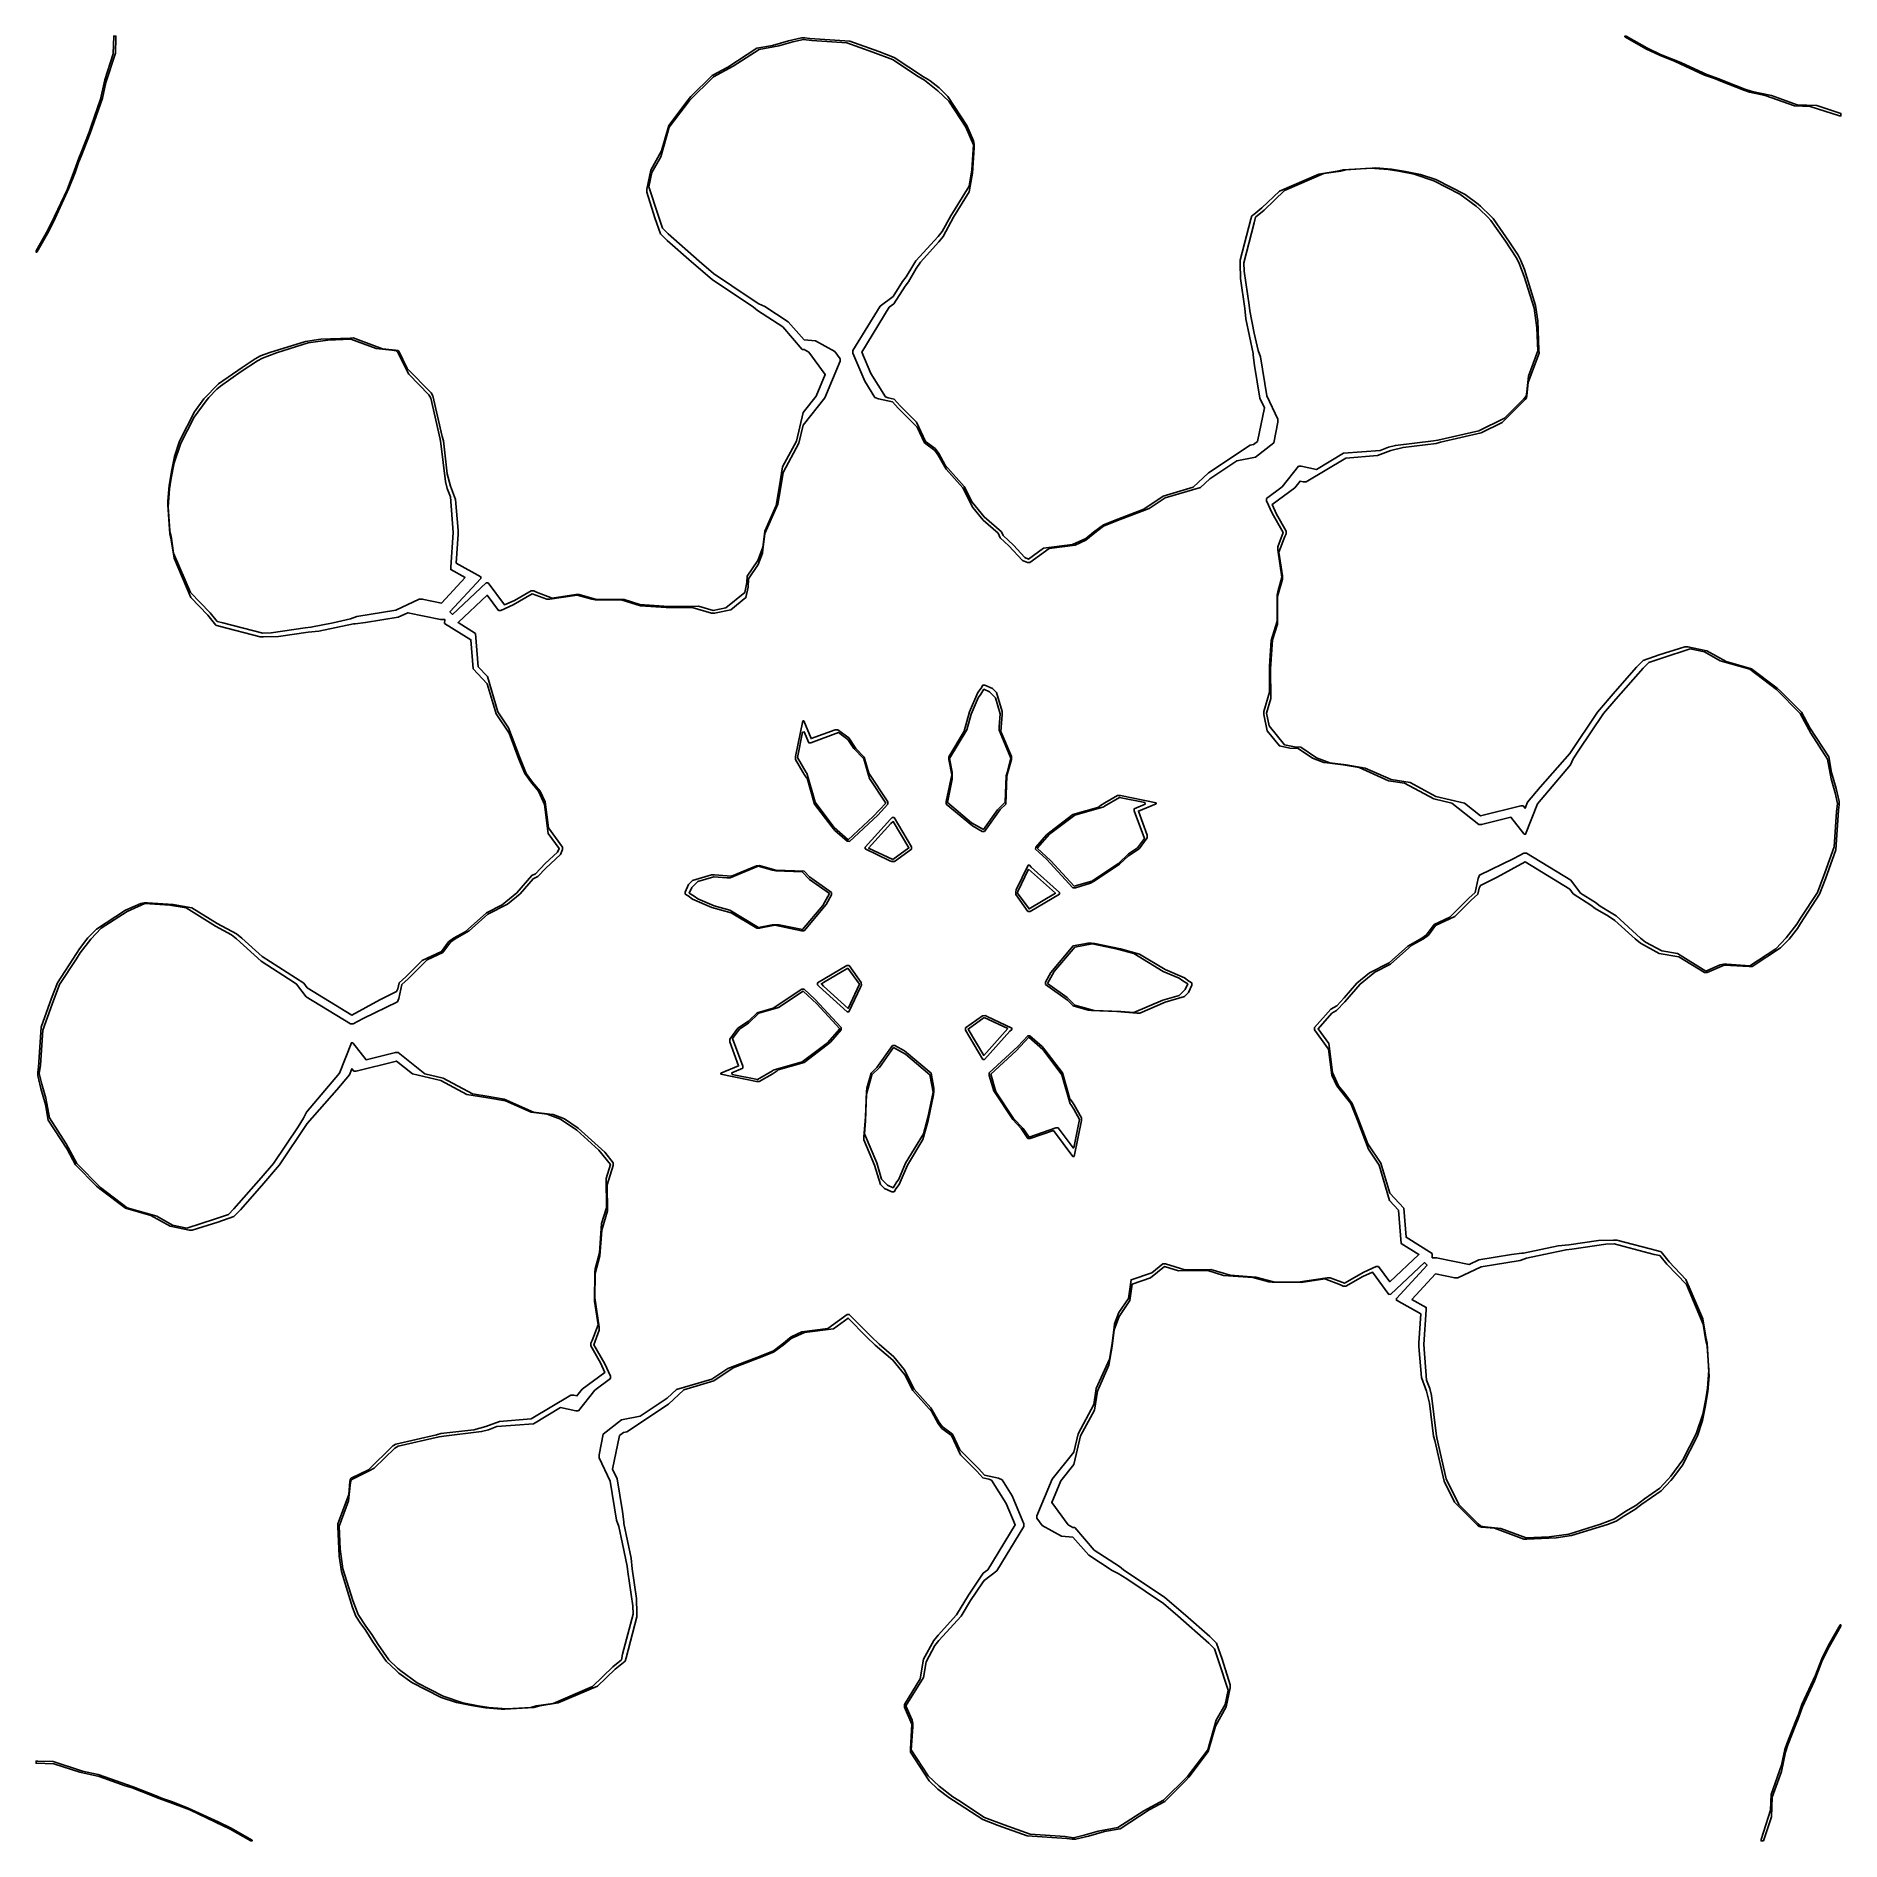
# Model space of a CAD drawing. Extents: x 65 to 85, y 65 to 85.
import ezdxf

# ---------------------------------------------------------------- set-up
doc = ezdxf.new("R2010")
doc.units = 0

msp = doc.modelspace()

# ---------------------------------------------------------------- linework, layer by layer
for points in [[(65.008, 82.605), (65.127, 82.812), (65.145, 82.845), (65.211, 82.983), (65.365, 83.313), (65.433, 83.487), (65.47, 83.598), (65.501, 83.669), (65.6, 83.923), (65.621, 83.987), (65.735, 84.311), (65.774, 84.485), (65.88, 84.809), (65.885, 84.98), (65.885, 84.999), (65.862, 84.999), (65.855, 84.801), (65.761, 84.514), (65.714, 84.299), (65.613, 84.013), (65.588, 83.934), (65.499, 83.71), (65.473, 83.648), (65.428, 83.513), (65.344, 83.297), (65.205, 83), (65.132, 82.847), (65.001, 82.621), (65.001, 82.605), (65.008, 82.605)], [(82.988, 84.786), (83.163, 84.718), (83.488, 84.566), (83.598, 84.529), (83.669, 84.499), (83.923, 84.399), (83.985, 84.379), (84.161, 84.34), (84.484, 84.227), (84.659, 84.22), (84.983, 84.114), (84.999, 84.114), (84.999, 84.143), (84.731, 84.23), (84.516, 84.238), (84.229, 84.339), (84.015, 84.386), (83.934, 84.412), (83.71, 84.5), (83.648, 84.526), (83.512, 84.572), (83.227, 84.706), (83, 84.795), (82.847, 84.868), (82.621, 84.999), (82.605, 84.999), (82.605, 84.992), (82.812, 84.872), (82.845, 84.855), (82.988, 84.786)], [(65.105, 73.16), (65.135, 72.988), (65.344, 72.666), (65.437, 72.493), (65.669, 72.257), (65.708, 72.226), (65.99, 72.013), (66.274, 71.932), (66.488, 71.811), (66.697, 71.767), (66.732, 71.767), (67.013, 71.857), (67.192, 71.92), (67.266, 71.994), (67.504, 72.264), (67.698, 72.493), (68.003, 72.949), (68.335, 73.325), (68.475, 73.491), (68.501, 73.556), (68.501, 73.556), (68.52, 73.531), (68.548, 73.531), (68.994, 73.641), (69.173, 73.499), (69.487, 73.425), (69.772, 73.272), (69.983, 73.24), (70.201, 73.202), (70.486, 73.075), (70.665, 73.054), (70.812, 72.999), (70.993, 72.877), (71.236, 72.655), (71.364, 72.496), (71.317, 72.342), (71.32, 72.015), (71.267, 71.841), (71.244, 71.517), (71.197, 71.341), (71.192, 71.303), (71.19, 70.981), (71.228, 70.721), (71.163, 70.546), (71.148, 70.515), (71.148, 70.485), (71.254, 70.3), (71.303, 70.192), (71.051, 70.005), (70.994, 69.932), (70.959, 69.94), (70.927, 69.94), (70.487, 69.677), (70.134, 69.649), (69.986, 69.593), (69.853, 69.557), (69.484, 69.514), (69.436, 69.5), (68.987, 69.396), (68.952, 69.378), (68.683, 69.113), (68.493, 69.02), (68.484, 69.01), (68.479, 68.984), (68.465, 68.84), (68.346, 68.516), (68.346, 68.48), (68.359, 68.157), (68.384, 67.985), (68.506, 67.589), (68.545, 67.49), (68.6, 67.407), (68.646, 67.343), (68.732, 67.205), (68.88, 66.994), (68.994, 66.885), (69.022, 66.861), (69.166, 66.757), (69.488, 66.59), (69.66, 66.533), (69.826, 66.501), (69.982, 66.474), (70.156, 66.462), (70.194, 66.462), (70.517, 66.481), (70.581, 66.498), (70.786, 66.531), (71.223, 66.717), (71.417, 66.904), (71.527, 66.993), (71.541, 67.03), (71.658, 67.483), (71.658, 67.52), (71.653, 67.687), (71.605, 68.017), (71.593, 68.133), (71.514, 68.518), (71.514, 68.537), (71.499, 68.65), (71.439, 69.014), (71.389, 69.12), (71.465, 69.492), (71.511, 69.527), (71.546, 69.534), (72.007, 69.841), (72.178, 69.999), (72.511, 70.097), (72.725, 70.242), (73.012, 70.352), (73.17, 70.415), (73.28, 70.495), (73.367, 70.568), (73.514, 70.634), (73.837, 70.675), (73.999, 70.794), (74.202, 70.588), (74.299, 70.495), (74.495, 70.328), (74.627, 70.166), (74.717, 69.992), (74.926, 69.754), (74.998, 69.626), (75.038, 69.571), (75.143, 69.494), (75.245, 69.277), (75.424, 69.097), (75.491, 69.024), (75.557, 69.01), (75.587, 68.997), (75.748, 68.739), (75.849, 68.502), (75.545, 68.006), (75.495, 67.967), (75.333, 67.724), (75.2, 67.507), (74.996, 67.282), (74.948, 67.223), (74.834, 67.013), (74.797, 66.797), (74.622, 66.514), (74.622, 66.484), (74.705, 66.293), (74.689, 66.019), (74.689, 65.986), (74.896, 65.668), (74.994, 65.576), (75.113, 65.482), (75.166, 65.45), (75.49, 65.239), (75.662, 65.172), (75.984, 65.056), (76.423, 65.026), (76.481, 65.019), (76.518, 65.019), (76.662, 65.053), (76.84, 65.105), (77.012, 65.135), (77.334, 65.344), (77.507, 65.437), (77.742, 65.669), (77.773, 65.708), (77.987, 65.991), (78.068, 66.274), (78.189, 66.488), (78.233, 66.697), (78.233, 66.732), (78.142, 67.013), (78.08, 67.192), (78.006, 67.266), (77.736, 67.504), (77.507, 67.698), (77.051, 68.003), (77.007, 68.043), (76.726, 68.224), (76.51, 68.473), (76.489, 68.475), (76.437, 68.504), (76.255, 68.751), (76.356, 68.991), (76.501, 69.173), (76.575, 69.488), (76.727, 69.772), (76.76, 69.986), (76.887, 70.271), (76.924, 70.483), (76.945, 70.665), (77.001, 70.812), (77.119, 70.988), (77.146, 71.171), (77.349, 71.24), (77.504, 71.364), (77.658, 71.317), (77.984, 71.32), (78.159, 71.267), (78.483, 71.244), (78.659, 71.197), (78.696, 71.192), (79.019, 71.19), (79.279, 71.228), (79.454, 71.163), (79.485, 71.148), (79.514, 71.148), (79.7, 71.254), (79.808, 71.303), (79.991, 71.057), (80.012, 71.058), (80.386, 71.409), (80.413, 71.381), (80.073, 71.012), (80.073, 70.992), (80.346, 70.84), (80.323, 70.519), (80.323, 70.481), (80.351, 70.134), (80.407, 69.986), (80.442, 69.853), (80.485, 69.484), (80.5, 69.436), (80.603, 68.987), (80.717, 68.756), (80.76, 68.709), (80.971, 68.5), (80.99, 68.484), (81.016, 68.479), (81.16, 68.465), (81.484, 68.346), (81.52, 68.346), (81.843, 68.359), (82.015, 68.384), (82.411, 68.506), (82.51, 68.545), (82.594, 68.6), (82.717, 68.672), (82.794, 68.732), (83.006, 68.88), (83.115, 68.994), (83.138, 69.022), (83.243, 69.166), (83.41, 69.488), (83.467, 69.66), (83.499, 69.826), (83.525, 69.982), (83.538, 70.156), (83.537, 70.194), (83.518, 70.517), (83.501, 70.581), (83.469, 70.786), (83.282, 71.223), (83.096, 71.417), (83.007, 71.527), (82.97, 71.541), (82.517, 71.658), (82.48, 71.658), (82.313, 71.653), (81.983, 71.605), (81.867, 71.593), (81.482, 71.514), (81.462, 71.514), (81.35, 71.499), (80.986, 71.439), (80.88, 71.389), (80.518, 71.463), (80.471, 71.463), (80.471, 71.508), (80.181, 71.689), (80.155, 72.011), (80.001, 72.178), (79.903, 72.511), (79.758, 72.725), (79.648, 73.012), (79.585, 73.17), (79.503, 73.281), (79.432, 73.367), (79.365, 73.514), (79.325, 73.837), (79.205, 73.999), (79.359, 74.172), (79.411, 74.201), (79.504, 74.299), (79.672, 74.495), (79.833, 74.627), (80.008, 74.717), (80.246, 74.926), (80.374, 74.998), (80.428, 75.038), (80.506, 75.143), (80.723, 75.245), (80.902, 75.424), (80.975, 75.491), (80.99, 75.557), (81.004, 75.588), (81.191, 75.679), (81.499, 75.848), (81.994, 75.545), (82.032, 75.495), (82.228, 75.368), (82.276, 75.333), (82.423, 75.247), (82.493, 75.2), (82.718, 74.996), (82.777, 74.948), (82.987, 74.834), (83.202, 74.797), (83.486, 74.622), (83.516, 74.622), (83.707, 74.705), (83.981, 74.689), (84.014, 74.689), (84.331, 74.896), (84.424, 74.994), (84.503, 75.092), (84.518, 75.112), (84.55, 75.166), (84.761, 75.49), (84.828, 75.662), (84.944, 75.984), (84.974, 76.423), (84.981, 76.481), (84.981, 76.518), (84.946, 76.662), (84.895, 76.84), (84.865, 77.012), (84.655, 77.334), (84.563, 77.507), (84.331, 77.742), (84.292, 77.773), (84.009, 77.987), (83.726, 78.068), (83.512, 78.189), (83.303, 78.233), (83.268, 78.233), (82.987, 78.142), (82.808, 78.08), (82.734, 78.006), (82.496, 77.736), (82.301, 77.507), (81.997, 77.051), (81.665, 76.675), (81.525, 76.509), (81.499, 76.444), (81.48, 76.469), (81.452, 76.469), (81.005, 76.359), (80.827, 76.501), (80.512, 76.575), (80.228, 76.727), (80.014, 76.76), (79.729, 76.887), (79.517, 76.924), (79.335, 76.945), (79.188, 77.001), (79.013, 77.119), (78.945, 77.123), (78.833, 77.146), (78.664, 77.357), (78.634, 77.497), (78.683, 77.658), (78.68, 77.987), (78.702, 78.309), (78.755, 78.483), (78.757, 78.789), (78.81, 78.983), (78.81, 79.018), (78.772, 79.279), (78.837, 79.454), (78.852, 79.485), (78.852, 79.514), (78.745, 79.7), (78.697, 79.808), (78.949, 79.995), (79.006, 80.068), (79.041, 80.06), (79.073, 80.06), (79.513, 80.323), (79.865, 80.351), (80.013, 80.407), (80.147, 80.442), (80.516, 80.485), (80.564, 80.5), (81.013, 80.603), (81.244, 80.717), (81.291, 80.76), (81.499, 80.971), (81.516, 80.99), (81.52, 81.016), (81.535, 81.16), (81.654, 81.484), (81.653, 81.52), (81.641, 81.843), (81.616, 82.015), (81.494, 82.411), (81.454, 82.511), (81.423, 82.572), (81.327, 82.717), (81.145, 82.978), (81.121, 83.005), (81.006, 83.115), (80.978, 83.138), (80.834, 83.243), (80.512, 83.41), (80.34, 83.467), (80.174, 83.499), (80.018, 83.525), (79.844, 83.538), (79.806, 83.537), (79.483, 83.518), (79.419, 83.501), (79.213, 83.469), (78.777, 83.282), (78.583, 83.096), (78.493, 83.022), (78.473, 83.007), (78.459, 82.97), (78.341, 82.517), (78.341, 82.48), (78.346, 82.313), (78.394, 81.982), (78.407, 81.867), (78.485, 81.482), (78.486, 81.462), (78.501, 81.35), (78.561, 80.986), (78.611, 80.88), (78.534, 80.508), (78.489, 80.473), (78.454, 80.466), (77.993, 80.159), (77.822, 80.001), (77.489, 79.903), (77.275, 79.758), (76.988, 79.648), (76.83, 79.585), (76.719, 79.503), (76.633, 79.432), (76.486, 79.365), (76.163, 79.325), (75.998, 79.203), (75.957, 79.222), (75.83, 79.357), (75.717, 79.465), (75.698, 79.507), (75.505, 79.672), (75.373, 79.833), (75.283, 80.008), (75.074, 80.246), (75.002, 80.373), (74.962, 80.428), (74.856, 80.506), (74.755, 80.723), (74.576, 80.902), (74.509, 80.975), (74.443, 80.99), (74.412, 81.003), (74.252, 81.261), (74.151, 81.498), (74.454, 81.994), (74.504, 82.032), (74.632, 82.229), (74.667, 82.277), (74.753, 82.423), (74.8, 82.493), (75.004, 82.718), (75.052, 82.777), (75.167, 82.991), (75.341, 83.272), (75.377, 83.482), (75.395, 83.766), (75.394, 83.803), (75.387, 83.839), (75.313, 84.01), (75.104, 84.331), (75.006, 84.424), (74.907, 84.503), (74.887, 84.518), (74.834, 84.549), (74.51, 84.761), (74.338, 84.828), (74.016, 84.944), (73.576, 84.974), (73.519, 84.981), (73.482, 84.981), (73.337, 84.946), (73.16, 84.895), (72.988, 84.865), (72.666, 84.655), (72.493, 84.563), (72.257, 84.331), (72.226, 84.292), (72.013, 84.009), (71.932, 83.726), (71.811, 83.512), (71.767, 83.303), (71.767, 83.268), (71.857, 82.987), (71.92, 82.808), (71.994, 82.734), (72.264, 82.496), (72.493, 82.301), (72.949, 81.996), (72.993, 81.957), (73.274, 81.776), (73.49, 81.527), (73.51, 81.525), (73.563, 81.496), (73.745, 81.249), (73.644, 81.009), (73.499, 80.827), (73.425, 80.512), (73.272, 80.228), (73.24, 80.017), (73.202, 79.799), (73.075, 79.514), (73.054, 79.335), (72.999, 79.188), (72.881, 79.013), (72.877, 78.945), (72.854, 78.833), (72.643, 78.664), (72.503, 78.634), (72.342, 78.683), (72.013, 78.68), (71.691, 78.702), (71.517, 78.755), (71.211, 78.757), (71.017, 78.81), (70.981, 78.81), (70.721, 78.772), (70.546, 78.836), (70.515, 78.852), (70.486, 78.852), (70.3, 78.745), (70.192, 78.696), (70.009, 78.942), (69.988, 78.942), (69.614, 78.591), (69.586, 78.619), (69.927, 78.988), (69.927, 79.008), (69.654, 79.16), (69.677, 79.481), (69.677, 79.519), (69.649, 79.865), (69.593, 80.013), (69.557, 80.147), (69.514, 80.516), (69.5, 80.564), (69.396, 81.012), (69.378, 81.048), (69.113, 81.317), (69.02, 81.507), (69.01, 81.516), (68.984, 81.52), (68.84, 81.535), (68.516, 81.654), (68.48, 81.653), (68.157, 81.641), (67.985, 81.616), (67.589, 81.494), (67.489, 81.455), (67.427, 81.423), (67.283, 81.327), (67.022, 81.145), (66.995, 81.121), (66.885, 81.006), (66.861, 80.978), (66.757, 80.834), (66.59, 80.512), (66.533, 80.34), (66.501, 80.174), (66.474, 80.018), (66.462, 79.844), (66.462, 79.806), (66.481, 79.483), (66.498, 79.419), (66.531, 79.213), (66.717, 78.777), (66.904, 78.583), (66.993, 78.473), (67.03, 78.459), (67.483, 78.341), (67.52, 78.341), (67.687, 78.346), (68.017, 78.394), (68.133, 78.407), (68.518, 78.485), (68.537, 78.486), (68.65, 78.501), (69.014, 78.561), (69.12, 78.61), (69.482, 78.536), (69.529, 78.536), (69.528, 78.492), (69.819, 78.311), (69.845, 77.989), (69.999, 77.822), (70.097, 77.489), (70.242, 77.275), (70.351, 76.988), (70.415, 76.83), (70.495, 76.72), (70.568, 76.633), (70.634, 76.486), (70.675, 76.163), (70.796, 75.998), (70.777, 75.957), (70.643, 75.83), (70.535, 75.717), (70.493, 75.698), (70.328, 75.505), (70.166, 75.373), (69.992, 75.283), (69.754, 75.074), (69.626, 75.002), (69.571, 74.962), (69.494, 74.857), (69.277, 74.755), (69.097, 74.576), (69.024, 74.509), (69.01, 74.443), (68.996, 74.411), (68.809, 74.321), (68.501, 74.152), (68.006, 74.454), (67.967, 74.505), (67.507, 74.8), (67.282, 75.004), (67.223, 75.052), (67.009, 75.167), (66.727, 75.341), (66.518, 75.377), (66.234, 75.395), (66.197, 75.395), (66.161, 75.388), (65.99, 75.313), (65.669, 75.104), (65.576, 75.006), (65.482, 74.887), (65.45, 74.834), (65.239, 74.51), (65.172, 74.338), (65.056, 74.016), (65.026, 73.576), (65.019, 73.519), (65.019, 73.482), (65.053, 73.337), (65.105, 73.16)], [(65.036, 73.505), (65.048, 73.595), (65.074, 73.984), (65.178, 74.272), (65.262, 74.49), (65.449, 74.776), (65.489, 74.843), (65.608, 74.994), (65.721, 75.113), (66.01, 75.301), (66.206, 75.386), (66.482, 75.369), (66.662, 75.338), (66.99, 75.136), (67.167, 75.04), (67.221, 74.996), (67.493, 74.75), (67.862, 74.513), (67.887, 74.495), (67.994, 74.353), (68.486, 74.053), (68.515, 74.053), (68.625, 74.113), (69.004, 74.297), (69.021, 74.336), (69.055, 74.491), (69.123, 74.553), (69.333, 74.762), (69.506, 74.844), (69.592, 74.96), (69.644, 74.998), (69.799, 75.085), (70.008, 75.268), (70.223, 75.38), (70.365, 75.495), (70.507, 75.661), (70.56, 75.686), (70.65, 75.78), (70.81, 75.93), (70.835, 75.985), (70.835, 76.013), (70.678, 76.227), (70.642, 76.514), (70.588, 76.633), (70.503, 76.734), (70.432, 76.83), (70.359, 77.012), (70.236, 77.335), (70.117, 77.511), (70.001, 77.903), (69.901, 78.011), (69.871, 78.379), (69.677, 78.501), (69.999, 78.803), (70.124, 78.635), (70.149, 78.635), (70.287, 78.698), (70.499, 78.819), (70.659, 78.76), (70.693, 78.76), (70.995, 78.803), (71.159, 78.759), (71.197, 78.754), (71.483, 78.752), (71.699, 78.686), (71.981, 78.666), (72.27, 78.669), (72.483, 78.604), (72.518, 78.604), (72.699, 78.643), (72.866, 78.777), (72.891, 78.894), (72.896, 78.987), (73.001, 79.144), (73.049, 79.27), (73.055, 79.308), (73.076, 79.486), (73.221, 79.811), (73.251, 79.983), (73.278, 80.162), (73.453, 80.488), (73.501, 80.689), (73.739, 80.991), (73.91, 81.396), (73.91, 81.424), (73.852, 81.504), (73.636, 81.622), (73.51, 81.634), (73.336, 81.834), (73.075, 82.002), (73.009, 82.034), (72.914, 82.096), (72.507, 82.368), (72.348, 82.504), (72.006, 82.807), (71.942, 82.869), (71.892, 83.013), (71.791, 83.328), (71.825, 83.488), (71.924, 83.662), (72.017, 83.99), (72.241, 84.286), (72.507, 84.549), (72.724, 84.665), (73.012, 84.852), (73.23, 84.89), (73.385, 84.935), (73.505, 84.963), (73.595, 84.952), (73.984, 84.926), (74.272, 84.822), (74.49, 84.738), (74.776, 84.551), (74.843, 84.511), (74.862, 84.497), (74.994, 84.392), (75.113, 84.278), (75.301, 83.99), (75.386, 83.794), (75.369, 83.518), (75.338, 83.337), (75.136, 83.009), (75.04, 82.833), (74.996, 82.778), (74.749, 82.507), (74.714, 82.453), (74.643, 82.333), (74.602, 82.278), (74.496, 82.113), (74.353, 82.006), (74.052, 81.514), (74.052, 81.484), (74.184, 81.175), (74.296, 80.996), (74.336, 80.979), (74.491, 80.945), (74.553, 80.877), (74.762, 80.667), (74.844, 80.494), (74.96, 80.408), (74.998, 80.356), (75.085, 80.201), (75.268, 79.992), (75.38, 79.776), (75.495, 79.635), (75.661, 79.493), (75.685, 79.44), (75.78, 79.35), (75.93, 79.19), (75.985, 79.165), (76.013, 79.165), (76.227, 79.322), (76.514, 79.358), (76.633, 79.412), (76.734, 79.496), (76.83, 79.568), (77.012, 79.641), (77.335, 79.764), (77.511, 79.883), (77.903, 79.999), (78.007, 80.094), (78.306, 80.294), (78.511, 80.334), (78.714, 80.492), (78.761, 80.72), (78.761, 80.753), (78.638, 81.014), (78.567, 81.444), (78.541, 81.514), (78.499, 81.706), (78.449, 81.954), (78.442, 82.017), (78.387, 82.395), (78.384, 82.486), (78.499, 82.931), (78.511, 82.991), (78.607, 83.07), (78.833, 83.287), (79.271, 83.475), (79.458, 83.503), (79.517, 83.518), (79.784, 83.534), (79.982, 83.52), (80.101, 83.501), (80.27, 83.468), (80.488, 83.395), (80.776, 83.246), (80.958, 83.115), (80.994, 83.083), (81.088, 82.994), (81.121, 82.957), (81.282, 82.726), (81.401, 82.546), (81.431, 82.489), (81.49, 82.335), (81.599, 81.985), (81.63, 81.767), (81.64, 81.513), (81.537, 81.23), (81.519, 81.057), (81.511, 81.01), (81.485, 80.981), (81.27, 80.764), (80.987, 80.625), (80.533, 80.521), (80.483, 80.513), (80.063, 80.464), (79.986, 80.443), (79.894, 80.408), (79.487, 80.376), (79.188, 80.198), (79.018, 80.234), (78.99, 80.234), (78.809, 80.005), (78.635, 79.875), (78.635, 79.851), (78.698, 79.712), (78.819, 79.5), (78.76, 79.341), (78.76, 79.306), (78.803, 79.005), (78.759, 78.841), (78.754, 78.803), (78.752, 78.517), (78.686, 78.301), (78.666, 78.019), (78.669, 77.73), (78.604, 77.517), (78.604, 77.482), (78.643, 77.3), (78.777, 77.134), (78.894, 77.109), (78.987, 77.104), (79.144, 76.999), (79.27, 76.95), (79.308, 76.945), (79.483, 76.924), (79.661, 76.893), (79.986, 76.748), (80.162, 76.722), (80.487, 76.547), (80.689, 76.499), (80.987, 76.263), (81.017, 76.263), (81.342, 76.343), (81.49, 76.155), (81.506, 76.155), (81.636, 76.491), (82.002, 76.926), (82.034, 76.99), (82.096, 77.086), (82.369, 77.493), (82.504, 77.652), (82.807, 77.994), (82.869, 78.058), (83.013, 78.108), (83.328, 78.209), (83.487, 78.175), (83.662, 78.076), (83.99, 77.983), (84.286, 77.759), (84.549, 77.493), (84.665, 77.276), (84.852, 76.988), (84.89, 76.77), (84.935, 76.615), (84.963, 76.495), (84.952, 76.405), (84.926, 76.016), (84.822, 75.728), (84.738, 75.51), (84.551, 75.224), (84.511, 75.157), (84.392, 75.006), (84.279, 74.887), (83.989, 74.698), (83.734, 74.714), (83.697, 74.714), (83.661, 74.707), (83.502, 74.638), (83.187, 74.832), (83.013, 74.862), (82.833, 74.959), (82.778, 75.004), (82.507, 75.25), (82.453, 75.286), (82.333, 75.357), (82.278, 75.398), (82.113, 75.504), (82.006, 75.647), (81.514, 75.947), (81.485, 75.947), (81.375, 75.887), (80.996, 75.703), (80.979, 75.663), (80.945, 75.509), (80.877, 75.447), (80.667, 75.238), (80.494, 75.156), (80.408, 75.04), (80.356, 75.002), (80.201, 74.915), (79.992, 74.732), (79.777, 74.62), (79.635, 74.505), (79.496, 74.342), (79.412, 74.254), (79.349, 74.218), (79.165, 74.012), (79.165, 73.987), (79.322, 73.773), (79.358, 73.486), (79.412, 73.367), (79.496, 73.265), (79.568, 73.17), (79.641, 72.988), (79.764, 72.665), (79.883, 72.489), (79.999, 72.097), (80.098, 71.989), (80.128, 71.62), (80.323, 71.499), (80.001, 71.197), (79.875, 71.365), (79.851, 71.365), (79.713, 71.302), (79.5, 71.181), (79.341, 71.24), (79.306, 71.24), (78.983, 71.193), (78.713, 71.195), (78.517, 71.248), (78.231, 71.268), (78.017, 71.334), (77.73, 71.33), (77.517, 71.396), (77.487, 71.396), (77.364, 71.297), (77.133, 71.219), (77.104, 71.012), (76.999, 70.856), (76.95, 70.73), (76.945, 70.692), (76.924, 70.517), (76.893, 70.339), (76.748, 70.014), (76.722, 69.838), (76.547, 69.512), (76.499, 69.31), (76.26, 69.009), (76.089, 68.604), (76.089, 68.576), (76.148, 68.496), (76.363, 68.378), (76.49, 68.366), (76.664, 68.166), (76.925, 67.998), (76.99, 67.965), (77.086, 67.903), (77.493, 67.631), (77.652, 67.496), (77.994, 67.193), (78.058, 67.131), (78.108, 66.987), (78.209, 66.672), (78.175, 66.512), (78.076, 66.338), (77.983, 66.011), (77.759, 65.714), (77.493, 65.451), (77.276, 65.335), (76.988, 65.148), (76.77, 65.11), (76.615, 65.065), (76.495, 65.036), (76.405, 65.048), (76.016, 65.074), (75.728, 65.178), (75.51, 65.262), (75.224, 65.449), (75.157, 65.489), (75.006, 65.608), (74.887, 65.721), (74.698, 66.011), (74.714, 66.266), (74.714, 66.303), (74.707, 66.339), (74.638, 66.498), (74.832, 66.812), (74.862, 66.987), (74.959, 67.167), (75.004, 67.221), (75.25, 67.493), (75.356, 67.666), (75.486, 67.862), (75.505, 67.887), (75.647, 67.994), (75.947, 68.486), (75.947, 68.516), (75.815, 68.825), (75.704, 69.003), (75.663, 69.021), (75.509, 69.055), (75.447, 69.123), (75.238, 69.333), (75.156, 69.506), (75.04, 69.592), (75.002, 69.643), (74.915, 69.799), (74.732, 70.008), (74.62, 70.223), (74.505, 70.365), (74.341, 70.504), (74.256, 70.585), (74.011, 70.835), (73.987, 70.835), (73.773, 70.678), (73.486, 70.642), (73.367, 70.588), (73.265, 70.503), (73.17, 70.432), (72.988, 70.359), (72.665, 70.236), (72.489, 70.117), (72.097, 70.001), (71.993, 69.905), (71.694, 69.706), (71.489, 69.666), (71.286, 69.508), (71.239, 69.28), (71.239, 69.247), (71.362, 68.986), (71.433, 68.556), (71.458, 68.486), (71.5, 68.293), (71.551, 68.046), (71.558, 67.982), (71.613, 67.604), (71.616, 67.513), (71.5, 67.069), (71.489, 67.008), (71.393, 66.93), (71.167, 66.712), (70.729, 66.525), (70.541, 66.497), (70.483, 66.481), (70.216, 66.465), (70.018, 66.479), (69.899, 66.499), (69.73, 66.532), (69.512, 66.604), (69.224, 66.753), (69.042, 66.885), (69.006, 66.916), (68.911, 67.006), (68.791, 67.179), (68.722, 67.288), (68.654, 67.382), (68.569, 67.51), (68.509, 67.664), (68.401, 68.015), (68.369, 68.233), (68.359, 68.487), (68.463, 68.77), (68.48, 68.942), (68.488, 68.99), (68.507, 69.01), (68.692, 69.101), (68.748, 69.132), (68.975, 69.354), (69.013, 69.375), (69.467, 69.479), (69.517, 69.487), (69.937, 69.536), (70.013, 69.556), (70.106, 69.591), (70.513, 69.624), (70.812, 69.802), (70.982, 69.765), (71.01, 69.765), (71.191, 69.995), (71.365, 70.124), (71.365, 70.149), (71.302, 70.287), (71.181, 70.499), (71.24, 70.659), (71.24, 70.693), (71.193, 71.017), (71.195, 71.287), (71.248, 71.483), (71.268, 71.769), (71.334, 71.983), (71.33, 72.27), (71.396, 72.483), (71.396, 72.513), (71.301, 72.632), (71.007, 72.9), (70.856, 73.001), (70.73, 73.049), (70.692, 73.055), (70.514, 73.076), (70.189, 73.221), (70.017, 73.251), (69.838, 73.278), (69.512, 73.453), (69.31, 73.501), (69.013, 73.737), (68.982, 73.737), (68.658, 73.657), (68.51, 73.845), (68.494, 73.845), (68.364, 73.509), (67.998, 73.074), (67.965, 73.009), (67.903, 72.914), (67.631, 72.507), (67.496, 72.348), (67.193, 72.006), (67.131, 71.942), (66.987, 71.892), (66.672, 71.791), (66.512, 71.824), (66.338, 71.924), (66.011, 72.017), (65.714, 72.241), (65.451, 72.507), (65.335, 72.724), (65.148, 73.012), (65.11, 73.23), (65.065, 73.385), (65.036, 73.505)], [(66.499, 80.101), (66.532, 80.27), (66.604, 80.488), (66.753, 80.776), (66.885, 80.958), (66.916, 80.994), (67.005, 81.088), (67.043, 81.121), (67.274, 81.282), (67.454, 81.401), (67.511, 81.431), (67.664, 81.49), (68.015, 81.599), (68.233, 81.63), (68.487, 81.64), (68.77, 81.537), (68.942, 81.519), (68.99, 81.511), (69.01, 81.493), (69.101, 81.308), (69.132, 81.252), (69.354, 81.025), (69.374, 80.987), (69.479, 80.533), (69.487, 80.483), (69.536, 80.063), (69.556, 79.986), (69.591, 79.894), (69.623, 79.499), (69.596, 79.114), (69.595, 79.087), (69.754, 78.999), (69.494, 78.717), (69.28, 78.761), (69.247, 78.761), (68.986, 78.638), (68.556, 78.567), (68.486, 78.541), (68.293, 78.499), (68.046, 78.449), (67.983, 78.442), (67.604, 78.387), (67.513, 78.384), (67.069, 78.499), (67.008, 78.511), (66.93, 78.607), (66.712, 78.833), (66.525, 79.271), (66.497, 79.458), (66.481, 79.517), (66.465, 79.784), (66.479, 79.982), (66.499, 80.101)], [(75.084, 76.49), (75.376, 76.247), (75.485, 76.185), (75.509, 76.185), (75.685, 76.429), (75.745, 76.489), (75.757, 76.801), (75.808, 76.983), (75.807, 77.016), (75.69, 77.295), (75.706, 77.481), (75.706, 77.517), (75.643, 77.724), (75.598, 77.77), (75.515, 77.808), (75.492, 77.808), (75.471, 77.774), (75.437, 77.725), (75.345, 77.513), (75.285, 77.297), (75.114, 77.014), (75.114, 76.982), (75.146, 76.813), (75.084, 76.518), (75.084, 76.49)], [(75.153, 76.767), (75.153, 76.804), (75.15, 76.842), (75.122, 76.993), (75.315, 77.313), (75.363, 77.487), (75.44, 77.665), (75.47, 77.708), (75.503, 77.761), (75.566, 77.732), (75.63, 77.666), (75.684, 77.491), (75.671, 77.344), (75.671, 77.309), (75.802, 76.997), (75.759, 76.84), (75.75, 76.802), (75.738, 76.511), (75.655, 76.427), (75.498, 76.209), (75.367, 76.282), (75.098, 76.506), (75.153, 76.767)], [(73.533, 76.785), (73.544, 76.777), (73.626, 76.489), (73.82, 76.232), (73.851, 76.197), (73.988, 76.077), (74.012, 76.076), (74.326, 76.368), (74.437, 76.488), (74.437, 76.514), (74.228, 76.831), (74.176, 77.009), (74.085, 77.105), (74.005, 77.223), (73.886, 77.312), (73.856, 77.312), (73.588, 77.215), (73.506, 77.411), (73.497, 77.411), (73.417, 77.018), (73.417, 76.985), (73.498, 76.844), (73.533, 76.785)], [(73.494, 77.288), (73.512, 77.289), (73.562, 77.169), (73.585, 77.169), (73.893, 77.281), (73.995, 77.204), (74.062, 77.105), (74.171, 76.991), (74.224, 76.811), (74.236, 76.774), (74.416, 76.501), (74.276, 76.35), (74, 76.093), (73.844, 76.231), (73.633, 76.51), (73.541, 76.832), (73.534, 76.838), (73.437, 77.006), (73.494, 77.288)], [(76.076, 75.989), (76.197, 75.878), (76.489, 75.563), (76.517, 75.563), (76.686, 75.612), (76.724, 75.635), (77.007, 75.822), (77.105, 75.915), (77.223, 75.995), (77.312, 76.114), (77.312, 76.144), (77.215, 76.412), (77.411, 76.494), (77.411, 76.503), (77.018, 76.583), (76.985, 76.583), (76.844, 76.502), (76.785, 76.466), (76.778, 76.456), (76.49, 76.373), (76.232, 76.18), (76.197, 76.148), (76.077, 76.012), (76.076, 75.989)], [(76.093, 76.001), (76.231, 76.156), (76.51, 76.367), (76.832, 76.458), (76.838, 76.465), (77.006, 76.563), (77.288, 76.506), (77.289, 76.488), (77.169, 76.438), (77.169, 76.415), (77.281, 76.107), (77.204, 76.005), (77.105, 75.937), (76.993, 75.831), (76.699, 75.636), (76.505, 75.58), (76.244, 75.861), (76.093, 76.001)], [(74.188, 75.993), (74.46, 75.862), (74.483, 75.855), (74.513, 75.855), (74.702, 75.991), (74.702, 76.014), (74.508, 76.34), (74.487, 76.34), (74.467, 76.324), (74.188, 76.012), (74.188, 75.993)], [(74.472, 76.275), (74.498, 76.296), (74.673, 76.003), (74.494, 75.874), (74.226, 76.001), (74.472, 76.275)], [(72.703, 75.285), (72.986, 75.114), (73.018, 75.114), (73.187, 75.146), (73.482, 75.084), (73.51, 75.084), (73.754, 75.377), (73.815, 75.485), (73.815, 75.509), (73.57, 75.685), (73.511, 75.745), (73.199, 75.757), (73.017, 75.808), (72.984, 75.807), (72.705, 75.69), (72.519, 75.706), (72.483, 75.706), (72.276, 75.643), (72.23, 75.598), (72.192, 75.515), (72.192, 75.492), (72.225, 75.471), (72.275, 75.436), (72.487, 75.345), (72.703, 75.285)], [(72.292, 75.47), (72.239, 75.503), (72.267, 75.566), (72.334, 75.63), (72.509, 75.684), (72.656, 75.671), (72.691, 75.671), (73.003, 75.802), (73.16, 75.759), (73.198, 75.75), (73.489, 75.738), (73.572, 75.655), (73.791, 75.497), (73.718, 75.367), (73.494, 75.098), (73.233, 75.153), (73.196, 75.153), (73.158, 75.15), (73.006, 75.122), (72.687, 75.315), (72.513, 75.363), (72.335, 75.44), (72.292, 75.47)], [(75.855, 75.487), (75.991, 75.298), (76.014, 75.298), (76.34, 75.492), (76.34, 75.51), (76.027, 75.791), (76.01, 75.812), (75.993, 75.812), (75.862, 75.54), (75.855, 75.517), (75.855, 75.487)], [(75.998, 75.768), (76.295, 75.501), (76.003, 75.327), (75.875, 75.504), (75.88, 75.521), (75.998, 75.768)], [(76.185, 74.491), (76.429, 74.315), (76.491, 74.253), (76.659, 74.207), (76.696, 74.204), (76.977, 74.192), (77.196, 74.174), (77.231, 74.174), (77.513, 74.293), (77.724, 74.357), (77.77, 74.401), (77.808, 74.484), (77.808, 74.508), (77.774, 74.529), (77.725, 74.563), (77.51, 74.656), (77.227, 74.828), (77.015, 74.886), (76.732, 74.946), (76.694, 74.949), (76.657, 74.949), (76.491, 74.918), (76.246, 74.622), (76.185, 74.515), (76.185, 74.491)], [(76.509, 74.905), (76.702, 74.942), (76.985, 74.882), (77.163, 74.833), (77.49, 74.635), (77.665, 74.559), (77.708, 74.53), (77.761, 74.497), (77.732, 74.434), (77.666, 74.369), (77.487, 74.315), (77.165, 74.18), (77.019, 74.192), (76.724, 74.204), (76.509, 74.263), (76.427, 74.345), (76.209, 74.502), (76.282, 74.633), (76.509, 74.905)], [(73.66, 74.487), (73.676, 74.467), (73.988, 74.188), (74.007, 74.188), (74.137, 74.46), (74.145, 74.483), (74.144, 74.513), (74.009, 74.702), (73.986, 74.702), (73.66, 74.508), (73.66, 74.487)], [(73.997, 74.673), (74.126, 74.494), (73.999, 74.226), (73.725, 74.472), (73.703, 74.499), (73.726, 74.511), (73.997, 74.673)], [(72.982, 73.417), (73.014, 73.417), (73.156, 73.498), (73.214, 73.533), (73.222, 73.544), (73.51, 73.626), (73.768, 73.82), (73.803, 73.851), (73.923, 73.988), (73.923, 74.012), (73.631, 74.326), (73.512, 74.437), (73.486, 74.437), (73.169, 74.228), (72.991, 74.176), (72.895, 74.085), (72.776, 74.005), (72.688, 73.886), (72.688, 73.856), (72.785, 73.588), (72.589, 73.506), (72.589, 73.497), (72.982, 73.417)], [(72.831, 73.562), (72.831, 73.585), (72.719, 73.893), (72.796, 73.995), (72.895, 74.062), (73.009, 74.171), (73.189, 74.224), (73.226, 74.236), (73.499, 74.416), (73.65, 74.276), (73.907, 74), (73.769, 73.844), (73.49, 73.633), (73.168, 73.541), (73.162, 73.534), (72.994, 73.437), (72.712, 73.494), (72.711, 73.512), (72.831, 73.562)], [(75.298, 73.986), (75.492, 73.66), (75.511, 73.66), (75.791, 73.973), (75.812, 73.99), (75.812, 74.007), (75.54, 74.137), (75.517, 74.145), (75.487, 74.144), (75.298, 74.009), (75.298, 73.986)], [(75.506, 74.126), (75.768, 74.002), (75.501, 73.705), (75.327, 73.997), (75.506, 74.126)], [(74.292, 72.487), (74.357, 72.276), (74.401, 72.23), (74.484, 72.192), (74.508, 72.192), (74.529, 72.225), (74.563, 72.275), (74.656, 72.49), (74.828, 72.773), (74.886, 72.985), (74.946, 73.268), (74.949, 73.306), (74.949, 73.343), (74.918, 73.509), (74.622, 73.754), (74.515, 73.815), (74.491, 73.815), (74.315, 73.57), (74.253, 73.509), (74.207, 73.341), (74.204, 73.304), (74.192, 73.023), (74.174, 72.804), (74.174, 72.769), (74.292, 72.487)], [(75.612, 73.313), (75.62, 73.301), (75.822, 72.993), (75.915, 72.895), (75.991, 72.783), (76.016, 72.783), (76.273, 72.873), (76.488, 72.585), (76.502, 72.585), (76.583, 72.982), (76.583, 73.014), (76.502, 73.156), (76.466, 73.214), (76.456, 73.222), (76.373, 73.51), (76.18, 73.768), (76.148, 73.803), (76.012, 73.923), (75.989, 73.923), (75.878, 73.803), (75.563, 73.511), (75.563, 73.483), (75.612, 73.313)], [(75.861, 73.756), (76.001, 73.906), (76.156, 73.769), (76.367, 73.489), (76.458, 73.168), (76.465, 73.162), (76.498, 73.108), (76.563, 72.994), (76.5, 72.681), (76.492, 72.679), (76.326, 72.901), (76.3, 72.901), (76.004, 72.797), (75.937, 72.895), (75.831, 73.007), (75.636, 73.301), (75.58, 73.495), (75.861, 73.756)], [(74.18, 72.835), (74.192, 72.981), (74.204, 73.276), (74.263, 73.491), (74.345, 73.572), (74.502, 73.791), (74.633, 73.718), (74.905, 73.491), (74.942, 73.298), (74.882, 73.015), (74.833, 72.837), (74.635, 72.51), (74.559, 72.335), (74.53, 72.292), (74.497, 72.238), (74.434, 72.267), (74.369, 72.334), (74.315, 72.513), (74.18, 72.835)], [(80.377, 70.501), (80.404, 70.886), (80.404, 70.913), (80.246, 71.001), (80.506, 71.283), (80.72, 71.239), (80.753, 71.239), (81.014, 71.362), (81.444, 71.433), (81.514, 71.458), (81.706, 71.5), (81.954, 71.551), (82.017, 71.558), (82.395, 71.613), (82.486, 71.616), (82.931, 71.5), (82.991, 71.489), (83.07, 71.393), (83.287, 71.167), (83.474, 70.728), (83.503, 70.541), (83.518, 70.483), (83.534, 70.216), (83.52, 70.018), (83.501, 69.899), (83.468, 69.73), (83.395, 69.512), (83.246, 69.224), (83.115, 69.042), (83.083, 69.006), (82.994, 68.911), (82.822, 68.791), (82.726, 68.717), (82.617, 68.653), (82.49, 68.569), (82.336, 68.509), (81.985, 68.401), (81.767, 68.369), (81.513, 68.359), (81.23, 68.463), (81.057, 68.48), (81.01, 68.488), (80.981, 68.515), (80.764, 68.73), (80.625, 69.013), (80.521, 69.467), (80.513, 69.517), (80.464, 69.937), (80.443, 70.013), (80.408, 70.106), (80.377, 70.501)], [(84.143, 65.001), (84.23, 65.269), (84.238, 65.484), (84.339, 65.771), (84.386, 65.985), (84.412, 66.066), (84.501, 66.29), (84.526, 66.352), (84.572, 66.488), (84.706, 66.773), (84.789, 66.988), (84.868, 67.152), (84.999, 67.379), (84.999, 67.394), (84.992, 67.394), (84.872, 67.187), (84.855, 67.155), (84.789, 67.018), (84.718, 66.837), (84.566, 66.512), (84.529, 66.402), (84.499, 66.331), (84.399, 66.077), (84.379, 66.015), (84.34, 65.839), (84.227, 65.516), (84.22, 65.341), (84.114, 65.017), (84.114, 65.001), (84.143, 65.001)], [(65.199, 65.855), (65.485, 65.761), (65.701, 65.714), (65.987, 65.613), (66.066, 65.588), (66.29, 65.499), (66.352, 65.473), (66.487, 65.427), (66.703, 65.344), (66.989, 65.21), (67.152, 65.132), (67.379, 65.001), (67.394, 65.001), (67.394, 65.008), (67.187, 65.127), (67.155, 65.145), (67.017, 65.211), (66.687, 65.365), (66.513, 65.433), (66.402, 65.47), (66.331, 65.501), (66.077, 65.6), (66.013, 65.621), (65.689, 65.735), (65.514, 65.774), (65.191, 65.88), (65.02, 65.885), (65.001, 65.885), (65.001, 65.862), (65.199, 65.855)]]:
    msp.add_lwpolyline(points, close=True)

doc.saveas('drawing.dxf')
